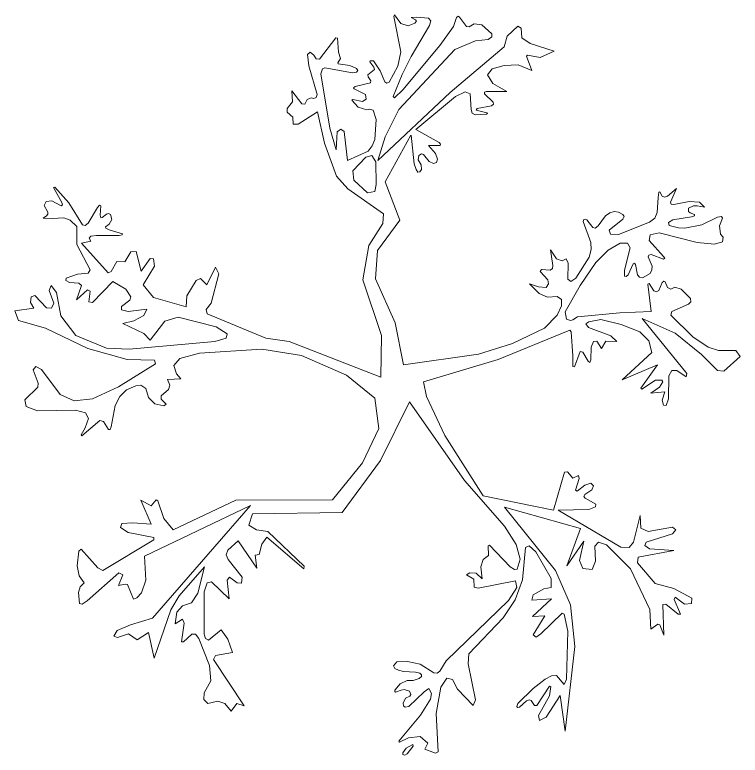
# Model space of a CAD drawing. Header units: millimetres. Extents: x -63086 to 144078, y -129912 to 13382.
# Drawn here: x 57642 to 58663, y -57688 to -56645 of the extents above; entities that cross this region are included whole.
import ezdxf

# ---------------------------------------------------------------- set-up
doc = ezdxf.new("R2010")
doc.units = ezdxf.units.MM
doc.layers.get('0').update_dxf_attribs({"lineweight": 0})
doc.layers.add('観葉植物', color=92, linetype='Continuous', lineweight=9)

# ---------------------------------------------------------------- blocks, each defined once
blk = doc.blocks.new('樹木平面（CAD素材.com）7924bb45')
at = {"color": 0, "linetype": 'ByBlock', "lineweight": -2}
blk.add_lwpolyline([(24.3, 352.2), (28.6, 312.1), (31.6, 303.9), (33.8, 300.4), (36.8, 300.6), (38.8, 304.2), (38.6, 310.8), (34.5, 317.6), (35.3, 323.7), (38.8, 326), (42, 325.4), (49.8, 315.3), (55.7, 312.3), (60, 314.1), (61.3, 318.5), (58.6, 326.5), (48.8, 338), (65.3, 337.9), (65.9, 339.9), (63.9, 342.3), (30.9, 360.3), (86.7, 406.9), (100.4, 413.6), (107.3, 410.5), (108.7, 388.5), (110.3, 383.6), (114.3, 381.1), (130.3, 381.9), (132.1, 382.8), (131.1, 383.7), (115.8, 387.7), (117.3, 389.9), (137.4, 393.7), (140.3, 395.9), (139.9, 398.7), (127.5, 410.7), (127.5, 412.8), (130.3, 413.8), (159, 413.8), (139.6, 425.4), (132, 437.3), (138.4, 445.8), (155.3, 450.7), (175, 451.6), (194.3, 443.7), (187, 463.9), (188.4, 465), (205.9, 462), (225.7, 470.5), (191.8, 481.5), (180.2, 489.4), (179.5, 503.1), (174.7, 505.8), (159.6, 491.8), (155.5, 476.7), (79.5, 412.6), (-22.5, 316.6), (-12.1, 350.3), (6.9, 388.8), (85.9, 472.9), (115.2, 485.2), (132.7, 487.4), (137.9, 490.7), (137.8, 495.3), (123.8, 507.8), (113.2, 509.4), (106.2, 504.9), (102.2, 505.5), (92.7, 518.6), (90.5, 520.1), (88.3, 518.3), (84, 505.7), (64.8, 478.8), (12.8, 416.4), (0.9, 404.9), (-1, 406.7), (11.6, 437.7), (24.4, 463.3), (50.4, 506.8), (52.3, 513.4), (48.8, 517.1), (32.2, 518.8), (24.4, 518), (30.5, 515.1), (32, 512.9), (29.8, 510), (20, 506.2), (10.1, 509.8), (0.8, 521.9), (0.1, 519.6), (10, 469.8), (5.7, 449.7), (-6.4, 427.1), (-10, 425.5), (-12.8, 427.6), (-19, 443.1), (-28.4, 456.9), (-33.1, 457.2), (-33.8, 455.7), (-28.1, 448.3), (-27.4, 445), (-36.7, 437.3), (-35.9, 434.5), (-32.3, 428.9), (-33, 426.2), (-54.6, 421.1), (-56.9, 419.3), (-56, 417.7), (-39.8, 409.5), (-38.7, 403.1), (-44.3, 399.7), (-57.7, 402.7), (-59.2, 401.5), (-50.4, 391.9), (-38.2, 388), (-34.1, 388.9), (-29.2, 387.5), (-25, 374.4), (-26.6, 346.4), (-30.4, 337.2), (-36.3, 330.1), (-65.1, 316.8), (-69.7, 357.7), (-74.8, 361.1), (-79.7, 357.1), (-81.1, 331.7), (-90, 362.2), (-102.7, 438.7), (-100.5, 445.7), (-96.9, 447.3), (-58, 440.3), (-52.4, 441), (-50.7, 443.3), (-52.4, 446.4), (-62, 450.6), (-78.2, 452.7), (-78.8, 454.4), (-74.9, 460.5), (-77.7, 469.2), (-79.4, 489.1), (-81.5, 489.6), (-104.7, 459.5), (-109.2, 460.1), (-112.6, 465.2), (-117.8, 469.1), (-121.5, 466), (-119.5, 449.9), (-108, 409.7), (-109.4, 405.3), (-112.4, 404.2), (-116.3, 405.2), (-122, 402.8), (-125.2, 396.2), (-129.3, 396.4), (-143.7, 414.9), (-142.8, 399.2), (-150.3, 390), (-150.3, 384.6), (-142.1, 377.7), (-141.9, 368.1), (-134.6, 368.1), (-107.4, 385.5), (-97.6, 341.2), (-80.9, 294.6), (-64.9, 276.8), (-14.4, 241.6), (-15.3, 227.9), (-35.4, 196.8), (-43.7, 148.6), (-17.4, 70.3), (-18.1, 11.6), (-147.3, 61.6), (-180.2, 66.4), (-262.7, 100.6), (-264.4, 106.8), (-257.2, 116), (-246.3, 157.2), (-251.1, 166.4), (-263.1, 141.4), (-272, 150.3), (-278.1, 147.6), (-291.2, 126), (-292.2, 110.6), (-338.1, 123.9), (-352.8, 141.7), (-336.7, 167.8), (-338.1, 178.1), (-342.9, 178.7), (-355.6, 160.9), (-362.8, 188.7), (-370.3, 188.3), (-378.9, 173.9), (-389.8, 174.3), (-398, 160.4), (-402.1, 158.7), (-439.5, 200.4), (-426.6, 203.3), (-428.9, 207.1), (-426.6, 210), (-418.7, 211.3), (-386.5, 210.9), (-382.3, 211.8), (-382.2, 213.4), (-400.9, 219.1), (-405.3, 221.3), (-406.1, 223.5), (-400.7, 227.2), (-396.8, 233.6), (-398.8, 240.7), (-401.5, 242.1), (-404.7, 241.3), (-410.5, 236.5), (-412.6, 236.2), (-413.5, 239.8), (-412.5, 253), (-414.4, 253.7), (-417.1, 250.7), (-430.3, 228.5), (-434.5, 225.3), (-438.5, 226.3), (-457.6, 257.2), (-477.1, 279.3), (-479.3, 278.9), (-467.4, 257.7), (-466.6, 254.2), (-468.3, 253.1), (-481.5, 260), (-489.2, 259), (-492.2, 253.5), (-486.9, 244.1), (-487.3, 241.1), (-489, 238.7), (-493.8, 235.3), (-488.7, 234.5), (-464.6, 235.9), (-455.6, 232.6), (-446.4, 223.6), (-446.4, 198.3), (-427.3, 162.8), (-430.3, 157.9), (-445.4, 156.6), (-461.2, 150.9), (-461.7, 147.7), (-456.6, 144.7), (-443.5, 143.8), (-439.9, 140.7), (-446.7, 120.6), (-431.2, 134.5), (-427.6, 132.5), (-429.2, 117.7), (-424.1, 116.8), (-395.7, 146.5), (-377.5, 135.4), (-370.2, 124.7), (-371.8, 120), (-383.3, 111.2), (-383.3, 106.6), (-374, 104.2), (-347.5, 107.1), (-351.9, 98.6), (-366.2, 90.8), (-381.6, 87.3), (-351.9, 73), (-342.9, 63.8), (-322.3, 90.3), (-303.5, 96.1), (-250.2, 82.3), (-234.6, 72.4), (-236, 66.7), (-252.1, 62), (-372.7, 50.9), (-404.4, 52.6), (-447.7, 70.2), (-468.7, 97.9), (-475.1, 130.8), (-482.2, 140.8), (-485.4, 133.8), (-478.8, 115.7), (-481.7, 108.9), (-488.8, 109.3), (-505.2, 126.7), (-510.7, 124.9), (-511.4, 116.6), (-506.8, 108.9), (-533.6, 104.8), (-528.3, 91.5), (-490.6, 80.6), (-431, 51.8), (-375.5, 36.2), (-336.7, 35.3), (-335.3, 30.1), (-387.8, -2.2), (-424.2, -18.8), (-450, -21.7), (-469.5, -13.1), (-496.1, 22.3), (-504.1, 26.5), (-507.6, 22.1), (-500.7, 3), (-501.2, -2.5), (-519.3, -20.3), (-517.4, -29.6), (-501.8, -36), (-448, -34.9), (-433.9, -38.5), (-429.9, -46.9), (-434.3, -59.7), (-440.1, -69.8), (-439.1, -70.9), (-413.9, -49.4), (-408.9, -51), (-401.5, -62), (-399.2, -62), (-397.7, -58.6), (-392.5, -28.5), (-385.6, -15.6), (-376.4, -6.5), (-363, -0.5), (-356.2, 0.5), (-349.2, -4.3), (-345.4, -17.3), (-336.6, -26.2), (-323.6, -28.9), (-320.7, -26.6), (-327.4, -19.3), (-327.4, -14.9), (-317.1, -5.8), (-315.4, 0.5), (-318.6, 8.1), (-299.9, 9), (-306, 16.1), (-309.9, 27.9), (-301.2, 37.8), (-273.4, 45.2), (-185.7, 51.2), (-129.9, 42.2), (-66.4, 14.2), (-26.7, -18), (-20.9, -60.7), (-44.2, -109.2), (-86.4, -161.2), (-222.5, -161.7), (-310.8, -203.6), (-323.6, -187.7), (-332.1, -162.5), (-334.7, -161.4), (-341.6, -169.6), (-356.2, -161.7), (-341.7, -195.5), (-367.6, -193.6), (-382.9, -194.4), (-384.8, -200.1), (-373.9, -207.1), (-337.8, -214.2), (-337.8, -217.7), (-409.5, -261), (-416.8, -257.2), (-440, -230.5), (-443.3, -233.4), (-445.9, -254), (-443, -268.3), (-436.1, -278.2), (-441.8, -283.8), (-444.1, -291.6), (-442.5, -307.3), (-438.7, -308.3), (-431.9, -303.6), (-387.3, -264), (-381.5, -266.9), (-387.6, -281.8), (-378.1, -280), (-374.8, -280.6), (-366.7, -301), (-362, -299.5), (-355.4, -292.2), (-349.1, -274.4), (-351.2, -240.5), (-201.8, -169.2), (-339.5, -327.9), (-370.8, -337.5), (-389.7, -345.4), (-394.1, -353.5), (-388.9, -355), (-373.3, -350), (-361.4, -358.4), (-345.5, -348.3), (-337.2, -384.3), (-314, -316.2), (-302.2, -296.4), (-266.5, -255.8), (-275.8, -292.8), (-284.6, -306.3), (-297.4, -310.4), (-305.3, -319.4), (-307.6, -335.7), (-297.6, -329.2), (-295.3, -335.1), (-299, -361.3), (-295.9, -361.1), (-284.2, -350.5), (-279.2, -350.5), (-274.3, -356.6), (-259.7, -394.8), (-257.8, -416.4), (-267, -433.3), (-267.4, -442.7), (-261.6, -447.9), (-247.6, -444.6), (-238, -447.9), (-229.1, -458.9), (-221.1, -448.2), (-210.9, -451.3), (-253.9, -386.3), (-251, -380.3), (-227.1, -376.5), (-233.5, -357.5), (-242.9, -344.5), (-260.9, -358.7), (-265, -356.7), (-266.8, -350.5), (-267, -290.6), (-262.6, -278.3), (-256.5, -276.9), (-231.8, -300.7), (-234.7, -274.3), (-231.5, -270.2), (-220.7, -278.3), (-214.6, -278.4), (-213.4, -270.1), (-233.2, -245.4), (-235.8, -238.9), (-233.9, -232.2), (-219, -218.9), (-193, -257.4), (-195, -239), (-189.5, -238.2), (-185.7, -223.6), (-178.7, -213.6), (-126.7, -258.5), (-126.4, -254.7), (-177.5, -206), (-193.2, -203.6), (-203.9, -197.1), (-199.1, -181), (-72.6, -179.3), (-18.9, -105.7), (22.3, -23.1), (99.7, -133.8), (155.9, -198.2), (172.1, -224.2), (177.9, -244.8), (173.5, -259.1), (170, -259.5), (163.8, -255.4), (134.9, -225.2), (132.8, -226), (133.5, -239.5), (125.9, -245.3), (122.4, -255.6), (124.2, -272.7), (115.9, -264.6), (106.9, -264), (102.1, -267.1), (112.7, -273.2), (113.3, -284.4), (118.8, -285.8), (171.3, -275.5), (173.3, -284.7), (161.6, -303), (73.8, -388.1), (65, -402.6), (60.8, -405.4), (56.2, -404.7), (37.1, -392.9), (19.2, -388.8), (4.4, -389.3), (-0.5, -395.2), (1.4, -398.6), (6.5, -401.3), (13.7, -403.1), (30.6, -404.1), (36.6, -405.6), (39.2, -407.9), (39, -410.3), (35.8, -412.9), (27.4, -415.6), (18.9, -415.7), (9, -420.6), (1.5, -429.1), (1.2, -431.2), (2.5, -432), (10.3, -429.2), (14.8, -428.6), (22.1, -430.8), (23.9, -435.6), (22.5, -437.6), (16.3, -440.7), (13.1, -447.5), (13.6, -451.3), (16.1, -453.4), (21, -452.3), (42.5, -431.5), (49.5, -427.1), (53.2, -434), (51.6, -441.9), (37.7, -464.4), (6.9, -501), (8, -502.5), (20.5, -496.5), (37.2, -494.6), (48.1, -504.2), (43.6, -512.4), (58.8, -518.3), (62.6, -516.4), (59.6, -462.2), (66.1, -425.3), (74.6, -412.2), (82.6, -414.3), (89.6, -427.9), (111.9, -450.9), (115, -443), (104.6, -392.1), (105.7, -378.3), (154, -327.4), (171, -302), (181.1, -273.7), (185.6, -228.6), (190.7, -226.1), (200.1, -234.4), (221.3, -272), (221.6, -284.6), (211.4, -286.7), (196.3, -295.1), (194.2, -302.7), (222.2, -300.9), (195.4, -325.6), (212.6, -324.8), (196.3, -351.5), (200.6, -354.8), (207, -350.1), (236.8, -320.7), (240, -322.4), (244.9, -346.4), (243.2, -413.9), (239.9, -421.2), (228.8, -408.9), (222, -409.2), (213, -413.8), (196.1, -427.2), (174.4, -448.3), (173, -452.4), (174.2, -453.8), (176.9, -453.3), (186.8, -444.2), (190.9, -442.9), (193.4, -444), (198, -451), (201.2, -450.9), (219.4, -423.5), (220.9, -424.4), (219, -437.3), (203.7, -464.8), (205.1, -471.9), (214.5, -467.3), (234.1, -437), (241.2, -487.1), (254.9, -367.6), (248.7, -309), (227.6, -260.7), (155.7, -171.8), (262.6, -201.6), (243.5, -254), (267.7, -219.6), (261.5, -246.8), (266.2, -258.1), (279.1, -259.3), (283.9, -247.8), (282.8, -226.4), (288.3, -220.7), (299.4, -224.5), (333, -258.3), (360.4, -315.9), (361.8, -343.3), (371.6, -336.5), (374.6, -337.1), (380.1, -351.8), (378.9, -308.8), (382.8, -308.1), (400.4, -322.5), (403.6, -322.3), (394.7, -301.7), (396.3, -298.5), (409.1, -308.1), (419.1, -307.2), (419.6, -299.9), (394.2, -286.2), (368, -278.9), (343.1, -249.9), (343.8, -241.8), (394.2, -232.4), (360, -230.1), (353.5, -225.5), (355.5, -220.7), (392.2, -209.2), (397, -203.3), (392.5, -199.9), (357.9, -205.9), (347.9, -201.2), (347, -183.4), (337.2, -221.1), (331.4, -228.6), (319.8, -227.7), (231.2, -175.6), (274.5, -174.7), (284.1, -171.3), (284.2, -167.2), (269.4, -158.8), (267.6, -156.7), (268.8, -153.8), (278.7, -147.3), (281.2, -141.6), (277.4, -137.7), (268.7, -140.6), (258.3, -149.1), (256, -147.6), (261.1, -131.1), (260.2, -126.9), (252.1, -130.5), (244.5, -121.7), (240.2, -122.3), (224.7, -175.9), (125.6, -155.5), (71.7, -70.8), (46.2, -15.9), (42, 4.9), (146.9, 36.5), (247.7, 77.9), (249.7, 75.5), (252.2, 41.7), (252.2, 26.5), (254.5, 26), (262.3, 47.6), (265.9, 46.7), (273.7, 33.9), (275.8, 32.1), (277.2, 35.8), (277.7, 53.9), (281.2, 61.6), (285.7, 62.4), (292.3, 51.9), (298.4, 62.1), (313.8, 61.6), (305.7, 70), (273.9, 81.6), (270.4, 86.5), (274.5, 89.7), (291.5, 92.6), (320, 85.9), (346.3, 75.2), (359.1, 62.7), (363.2, 46.1), (321.4, 7.6), (371.3, 28.9), (347.6, -4), (349.2, -5.2), (368.3, 7.1), (377.4, 7.4), (378.6, 5), (374.1, -2.6), (361.9, -10.8), (381.7, -9.2), (377.6, -21), (379.5, -27.9), (383.5, -28.3), (386.7, -18.9), (387, 13.4), (391.3, 21), (398.3, 21.1), (411.4, 11.9), (412.4, 16.9), (349.7, 94.4), (396.1, 73.7), (433.3, 43.4), (455.7, 21), (464.5, 20.1), (487.6, 40.6), (481.5, 48.9), (457.3, 48.9), (442.5, 53.9), (421.2, 68.5), (390.2, 98.9), (391.6, 104.1), (414.9, 114.2), (418.2, 117.7), (417.6, 122.4), (404.7, 135.6), (395.6, 138.4), (389.8, 135.6), (385.5, 137.7), (382, 145.8), (380.1, 146.7), (377.8, 144.9), (373, 133.8), (370, 131.6), (366.2, 133.3), (359.5, 143.3), (357.7, 142.6), (362.5, 104.2), (318.1, 102.2), (258.4, 96.3), (252, 92.1), (248.8, 91.4), (243.3, 93.3), (241.3, 103.8), (262.4, 140.5), (284.4, 173.2), (302, 190.4), (318.5, 200.2), (328.8, 200.5), (332.8, 193.6), (324.8, 162.3), (324.7, 153.9), (327, 153.5), (329.8, 155.5), (336.9, 171.1), (338.7, 172.3), (340.3, 170.2), (343.2, 155.5), (345.7, 152.3), (350.2, 151.6), (360.8, 157.7), (363.3, 162.5), (363.5, 168), (358.1, 180.9), (359, 183.5), (362.1, 184.1), (379.8, 177.8), (381.4, 179), (379.7, 181.6), (359.4, 204.2), (361.1, 212.1), (373.7, 214.7), (427.2, 201.2), (451.4, 198.9), (462.9, 202.3), (463.6, 208.6), (459.8, 212.8), (458.7, 224.5), (462.8, 235.5), (461.3, 237.9), (455.5, 236.8), (433.7, 226.3), (409.6, 221.4), (400.6, 222), (387.6, 225.2), (386.5, 229.3), (392.6, 233.2), (419.2, 237.5), (423.4, 238.8), (423.5, 240.5), (417.2, 242.9), (414.8, 244.8), (415, 249.8), (421.7, 252.9), (427, 253), (437.6, 250.8), (430.2, 257.9), (415.8, 258.9), (394.1, 254.7), (390.5, 255.4), (389.7, 258.1), (398.1, 277.2), (385.4, 266.6), (381.3, 265.3), (377.9, 266.6), (374.6, 272.6), (373.3, 272), (372.1, 264.7), (370.9, 243.6), (367.6, 235.6), (359.8, 230.1), (316.3, 212.6), (304.9, 213.2), (303.4, 218.4), (322.3, 234), (324.4, 237.7), (322.5, 240.8), (316.4, 243.8), (310.1, 244.8), (303.9, 243.1), (298.2, 238.8), (287.8, 224.5), (283.6, 221.4), (280, 222.2), (271.8, 233.1), (269.5, 234.3), (267.5, 233.7), (266.7, 231), (277.2, 201.3), (277.9, 191.5), (274.8, 180.5), (256.1, 150.9), (249.4, 146.4), (244.9, 149.5), (245.4, 171.9), (242.6, 178.1), (236.8, 175.5), (228.8, 178.2), (220.4, 190.8), (224, 169), (223.6, 164.6), (219.9, 162.3), (207.7, 163.4), (206.1, 160.6), (216.6, 148.8), (217.9, 142.8), (214.3, 137.8), (203.5, 138.6), (190.8, 143.1), (204.7, 129.3), (216.3, 124.2), (230.1, 125.3), (235.9, 121.1), (235.9, 111.8), (230.1, 98.8), (212, 80.5), (167.1, 59.2), (119, 44), (13.4, 28.9), (2, 88.2), (-25.7, 150.1), (-23.1, 190), (8.4, 232.5), (-12.4, 286.7), (24.1, 352.2)], dxfattribs=at)
for points in [[(-39.4, 321.3), (-30.8, 323.8), (-25.5, 314.7), (-24.8, 283), (-26.6, 272.9), (-36.9, 271.3), (-56.1, 288.9), (-57.5, 302.1)], [(17.6, -510.8), (26.6, -505.8), (27.3, -508.1), (18.9, -519), (15.4, -520.9), (12.9, -520), (12.9, -517.6)]]:
    blk.add_lwpolyline(points, close=True, dxfattribs=at)

msp = doc.modelspace()

# ---------------------------------------------------------------- block references
at = {"layer": '観葉植物', "ltscale": 10}
msp.add_blockref('樹木平面（CAD素材.com）7924bb45', (58175.6438, -57167.4028), dxfattribs=at)

doc.saveas('drawing.dxf')
